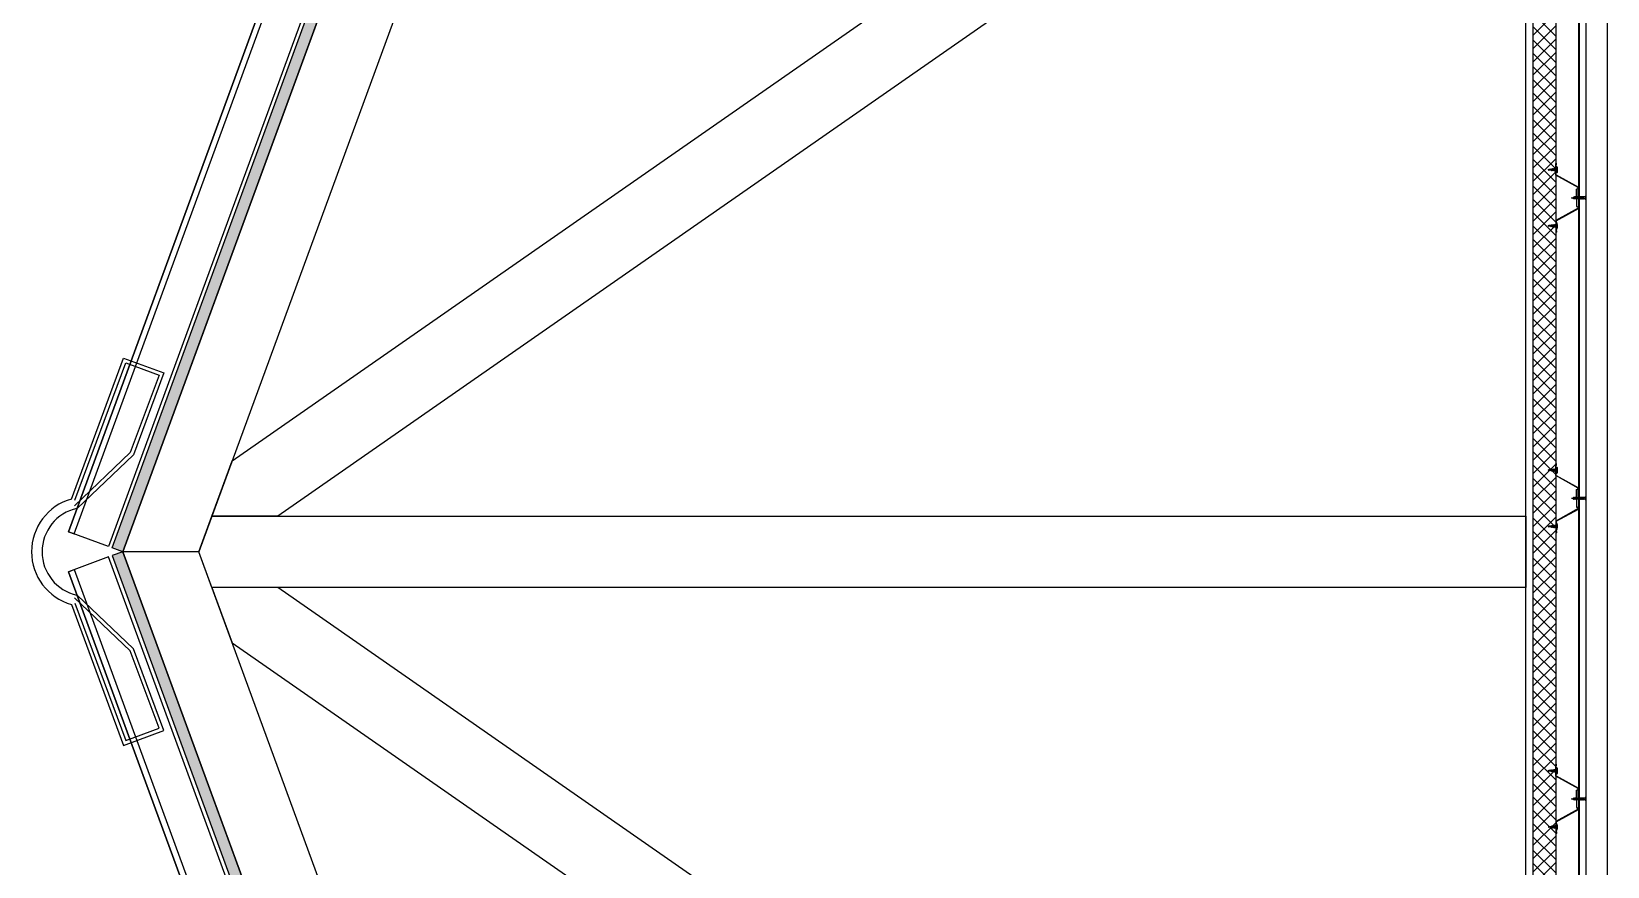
# Model space of a CAD drawing. Header units: inches. Extents: x 203 to 1065, y -1127 to 921.
# Drawn here: x 403.847 to 405.943, y 844.786 to 845.898 of the extents above; entities that cross this region are included whole.
import ezdxf

# ---------------------------------------------------------------- set-up
doc = ezdxf.new("R2010")
doc.units = ezdxf.units.IN
doc.header["$MEASUREMENT"] = 0
doc.linetypes.add('CONTINUA', pattern=[0])
for name, color, linetype in [('CORTE MUROS', 4, 'CONTINUA'), ('CORTE PERFILES Y CERCHA', 3, 'CONTINUA'), ('CORTE PROY', 8, 'CONTINUA')]:
    doc.layers.add(name, color=color, linetype=linetype)
pattern_1 = [(135.1236939, (402.78324, 403.405945), (-0.00440986616, -0.004428948005), []), (225.1236939, (402.78324, 403.405945), (-0.00439078432, -0.01326776217), [0.015625, -0.009375])]

msp = doc.modelspace()

# ---------------------------------------------------------------- hatches: boundary and pattern name
at = {"layer": 'CORTE MUROS', "ltscale": 0.5}
h = msp.add_hatch(dxfattribs=at)
h.set_pattern_fill('ANSI38', color=252, scale=0.05, angle=90.1237, style=0)
h.set_pattern_definition(pattern_1)
h.paths.add_polyline_path([(403.9681, 845.2051), (403.954, 845.2103), (405.883, 850.4746), (405.8971, 850.4694)])
h = msp.add_hatch(dxfattribs=at)
h.set_pattern_fill('ANSI38', color=252, scale=0.05, angle=90.1237, style=0)
h.set_pattern_definition(pattern_1)
h.paths.add_polyline_path([(403.9681, 845.2051), (403.954, 845.2), (405.883, 839.9356), (405.897, 839.9408)])
at = {"layer": 'CORTE PERFILES Y CERCHA', "ltscale": 0.5}
h = msp.add_hatch(dxfattribs=at)
h.set_pattern_fill('_USER', color=251, scale=0.0125, angle=135, style=0, double=1, pattern_type=0)
h.set_pattern_definition([(135, (377.291917, 560.07682), (-0.00883883476, -0.00883883476), []), (225, (377.291917, 560.07682), (0.00883883476, -0.00883883476), [])])
h.paths.add_polyline_path([(405.8447, 840.1111), (405.8447, 850.2991), (405.8747, 850.2991), (405.8747, 840.1111)])

# ---------------------------------------------------------------- linework, layer by layer
at = {"layer": 'CORTE MUROS'}
for points in [[(403.8958, 845.2316), (405.8625, 850.5988), (405.916, 850.5792), (403.9493, 845.212)], [(405.8625, 850.5988), (403.8958, 845.2316), (403.9033, 845.2289), (405.87, 850.5961)], [(403.8958, 845.1786), (405.8625, 839.8114), (405.916, 839.831), (403.9493, 845.1982)], [(405.8625, 839.8114), (403.8958, 845.1786), (403.9033, 845.1814), (405.87, 839.8142)]]:
    msp.add_lwpolyline(points, close=True, dxfattribs=at)
for points in [[(403.9681, 845.2051), (403.954, 845.2103), (405.883, 850.4746), (405.8971, 850.4694), (403.9681, 845.2051)], [(403.8998, 845.2753), (403.9693, 845.4629), (404.0228, 845.4431), (403.9824, 845.3343), (403.9075, 845.2628)], [(403.9044, 845.2736), (403.9723, 845.4565), (404.0164, 845.4402), (403.9781, 845.3371), (403.9041, 845.2664)], [(403.9681, 845.2051), (403.954, 845.2), (405.883, 839.9356), (405.8971, 839.9408), (403.9681, 845.2051)], [(403.8998, 845.1349), (403.9693, 844.9473), (404.0228, 844.9671), (403.9824, 845.076), (403.9075, 845.1474)], [(403.9044, 845.1367), (403.9723, 844.9537), (404.0164, 844.9701), (403.9781, 845.0732), (403.9041, 845.1438)]]:
    msp.add_lwpolyline(points, dxfattribs=at)
for radius, start, end in [(0.073, 105.9239, 254.0761), (0.059, 102.3006, 257.6994)]:
    msp.add_arc((403.9198, 845.2051), radius, start, end, dxfattribs=at)
at = {"layer": 'CORTE PERFILES Y CERCHA', "color": 2}
for p, q in [((405.9047, 850.2154), (405.9047, 840.1948)), ((405.9057, 850.2154), (405.9057, 840.1948)), ((405.9147, 850.2154), (405.9147, 840.1948))]:
    msp.add_line(p, q, dxfattribs=at)
at = {"layer": 'CORTE PERFILES Y CERCHA'}
for p, q in [((405.8747, 845.7151), (405.8747, 845.722)), ((405.8751, 845.7151), (405.8751, 845.722)), ((405.8751, 845.722), (405.8752, 845.722)), ((405.8752, 845.7201), (405.8752, 845.722)), ((405.8756, 845.7201), (405.8756, 845.722)), ((405.8682, 845.7143), (405.8644, 845.7135)), ((405.8644, 845.7135), (405.8652, 845.714)), ((405.8652, 845.7135), (405.8644, 845.7135)), ((405.8644, 845.7135), (405.8652, 845.7131)), ((405.8682, 845.7143), (405.8652, 845.714)), ((405.8652, 845.7131), (405.8652, 845.7135)), ((405.8686, 845.7128), (405.8652, 845.7131)), ((405.8686, 845.7147), (405.8682, 845.7143)), ((405.8682, 845.7143), (405.8686, 845.7128)), ((405.8686, 845.7147), (405.8691, 845.7144)), ((405.869, 845.7124), (405.8686, 845.7147)), ((405.869, 845.7124), (405.8686, 845.7128)), ((405.869, 845.7124), (405.8695, 845.7126)), ((405.8699, 845.7145), (405.8691, 845.7144)), ((405.8691, 845.7144), (405.8695, 845.7126)), ((405.8704, 845.7125), (405.8695, 845.7126)), ((405.8703, 845.715), (405.8699, 845.7145)), ((405.8699, 845.7145), (405.8704, 845.7125)), ((405.8703, 845.715), (405.8708, 845.7146)), ((405.8709, 845.7121), (405.8703, 845.715)), ((405.8709, 845.7121), (405.8704, 845.7125)), ((405.8717, 845.7147), (405.8708, 845.7146)), ((405.8708, 845.7146), (405.8713, 845.7124)), ((405.8709, 845.7121), (405.8713, 845.7124)), ((405.8723, 845.7123), (405.8713, 845.7124)), ((405.8721, 845.7153), (405.8717, 845.7147)), ((405.8717, 845.7147), (405.8723, 845.7123)), ((405.8721, 845.7153), (405.8726, 845.7148)), ((405.8727, 845.7118), (405.8721, 845.7153)), ((405.8727, 845.7118), (405.8723, 845.7123)), ((405.8735, 845.7149), (405.8726, 845.7148)), ((405.8726, 845.7148), (405.8732, 845.7122)), ((405.8727, 845.7118), (405.8732, 845.7122)), ((405.8742, 845.7121), (405.8732, 845.7122)), ((405.8739, 845.7155), (405.8735, 845.7149)), ((405.8735, 845.7149), (405.8742, 845.7121)), ((405.8739, 845.7155), (405.8744, 845.715)), ((405.8747, 845.7115), (405.8739, 845.7155)), ((405.8747, 845.7115), (405.8742, 845.7121)), ((405.8751, 845.7151), (405.8744, 845.715)), ((405.8744, 845.715), (405.8751, 845.712)), ((405.8747, 845.7115), (405.8751, 845.712)), ((405.8747, 845.7065), (405.8747, 845.7116)), ((405.8756, 845.717), (405.8751, 845.7165)), ((405.8751, 845.7105), (405.8751, 845.7165)), ((405.8751, 845.7151), (405.8751, 845.712)), ((405.8751, 845.7068), (405.8751, 845.712)), ((405.8756, 845.7101), (405.8751, 845.7105)), ((405.8752, 845.7201), (405.8756, 845.7201)), ((405.8756, 845.7171), (405.8756, 845.71)), ((405.8756, 845.717), (405.8756, 845.7101)), ((405.8764, 845.7171), (405.8764, 845.71)), ((405.8769, 845.7135), (405.8764, 845.7135)), ((405.8978, 845.6754), (405.8954, 845.6762)), ((405.8978, 845.6754), (405.8982, 845.6771)), ((405.8981, 845.6751), (405.8978, 845.6754)), ((405.8985, 845.6775), (405.8981, 845.6751)), ((405.8981, 845.6751), (405.8984, 845.6752)), ((405.8985, 845.6775), (405.8982, 845.6771)), ((405.8984, 845.6752), (405.8989, 845.6771)), ((405.899, 845.675), (405.8984, 845.6752)), ((405.8985, 845.6775), (405.8989, 845.6771)), ((405.8996, 845.6773), (405.8989, 845.6771)), ((405.899, 845.675), (405.8996, 845.6773)), ((405.8994, 845.6747), (405.899, 845.675)), ((405.8999, 845.6777), (405.8994, 845.6747)), ((405.8994, 845.6747), (405.8997, 845.675)), ((405.8999, 845.6777), (405.8996, 845.6773)), ((405.8997, 845.675), (405.9002, 845.6773)), ((405.9004, 845.675), (405.8997, 845.675)), ((405.8999, 845.6777), (405.9003, 845.6773)), ((405.9009, 845.6773), (405.9002, 845.6773)), ((405.9004, 845.675), (405.9009, 845.6773)), ((405.9007, 845.6747), (405.9004, 845.675)), ((405.9013, 845.6777), (405.9007, 845.6747)), ((405.9007, 845.6747), (405.901, 845.675)), ((405.9013, 845.6777), (405.9009, 845.6773)), ((405.901, 845.675), (405.9016, 845.6773)), ((405.9017, 845.675), (405.901, 845.675)), ((405.9013, 845.6777), (405.9016, 845.6773)), ((405.9023, 845.6773), (405.9016, 845.6773)), ((405.9017, 845.675), (405.9023, 845.6773)), ((405.902, 845.6747), (405.9017, 845.675)), ((405.9026, 845.6777), (405.902, 845.6747)), ((405.902, 845.6747), (405.9024, 845.675)), ((405.9026, 845.6777), (405.9023, 845.6773)), ((405.9024, 845.675), (405.9029, 845.6773)), ((405.9031, 845.675), (405.9024, 845.675)), ((405.9026, 845.6777), (405.9029, 845.6773)), ((405.9036, 845.6773), (405.9029, 845.6773)), ((405.9031, 845.675), (405.9036, 845.6773)), ((405.9034, 845.6747), (405.9031, 845.675)), ((405.904, 845.6777), (405.9034, 845.6747)), ((405.9034, 845.6747), (405.9037, 845.675)), ((405.904, 845.6777), (405.9036, 845.6773)), ((405.9037, 845.675), (405.9043, 845.6773)), ((405.9044, 845.675), (405.9037, 845.675)), ((405.904, 845.6777), (405.9043, 845.6773)), ((405.905, 845.6773), (405.9043, 845.6773)), ((405.9044, 845.675), (405.905, 845.6773)), ((405.9047, 845.6747), (405.9044, 845.675)), ((405.9053, 845.6777), (405.9047, 845.6747)), ((405.9047, 845.6747), (405.9051, 845.675)), ((405.9053, 845.6777), (405.905, 845.6773)), ((405.9051, 845.675), (405.9056, 845.6773)), ((405.9058, 845.675), (405.9051, 845.675)), ((405.9053, 845.6777), (405.9056, 845.6773)), ((405.9064, 845.6773), (405.9056, 845.6773)), ((405.9064, 845.6773), (405.9056, 845.6773)), ((405.9058, 845.675), (405.9064, 845.6773)), ((405.9058, 845.675), (405.9064, 845.6773)), ((405.9061, 845.6747), (405.9058, 845.675)), ((405.9067, 845.6777), (405.9061, 845.6747)), ((405.9061, 845.6747), (405.9065, 845.675)), ((405.9067, 845.6777), (405.9064, 845.6773)), ((405.9065, 845.675), (405.907, 845.6773)), ((405.9072, 845.675), (405.9065, 845.675)), ((405.9067, 845.6777), (405.907, 845.6773)), ((405.9077, 845.6773), (405.907, 845.6773)), ((405.9072, 845.675), (405.9077, 845.6773)), ((405.9072, 845.675), (405.9077, 845.6773)), ((405.9072, 845.675), (405.9077, 845.6773)), ((405.9075, 845.6747), (405.9072, 845.675)), ((405.9081, 845.6777), (405.9075, 845.6747)), ((405.9075, 845.6747), (405.9078, 845.675)), ((405.9081, 845.6777), (405.9077, 845.6773)), ((405.9078, 845.675), (405.9084, 845.6773)), ((405.9085, 845.675), (405.9078, 845.675)), ((405.9081, 845.6777), (405.9084, 845.6773)), ((405.9091, 845.6773), (405.9084, 845.6773)), ((405.9085, 845.675), (405.9091, 845.6773)), ((405.9085, 845.675), (405.9091, 845.6773)), ((405.9085, 845.675), (405.9091, 845.6773)), ((405.9088, 845.6747), (405.9085, 845.675)), ((405.9094, 845.6777), (405.9088, 845.6747)), ((405.9088, 845.6747), (405.9092, 845.675)), ((405.9094, 845.6777), (405.9091, 845.6773)), ((405.9092, 845.675), (405.9097, 845.6773)), ((405.9098, 845.675), (405.9092, 845.675)), ((405.9094, 845.6777), (405.9097, 845.6773)), ((405.9104, 845.6773), (405.9097, 845.6773)), ((405.9098, 845.675), (405.9104, 845.6773)), ((405.9102, 845.6747), (405.9098, 845.675)), ((405.9107, 845.6777), (405.9102, 845.6747)), ((405.9102, 845.6747), (405.9105, 845.675)), ((405.9107, 845.6777), (405.9104, 845.6773)), ((405.9107, 845.6777), (405.9104, 845.6773)), ((405.9105, 845.675), (405.9111, 845.6773)), ((405.9112, 845.675), (405.9105, 845.675)), ((405.9107, 845.6777), (405.9111, 845.6773)), ((405.9107, 845.6777), (405.9111, 845.6773)), ((405.9118, 845.6773), (405.9111, 845.6773)), ((405.9112, 845.675), (405.9118, 845.6773)), ((405.9115, 845.6747), (405.9112, 845.675)), ((405.9121, 845.6777), (405.9115, 845.6747)), ((405.9115, 845.6747), (405.9119, 845.675)), ((405.9121, 845.6777), (405.9118, 845.6773)), ((405.9121, 845.6777), (405.9118, 845.6773)), ((405.9119, 845.675), (405.9124, 845.6773)), ((405.9124, 845.675), (405.9119, 845.675)), ((405.9131, 845.675), (405.9119, 845.675)), ((405.9121, 845.6777), (405.9124, 845.6773)), ((405.9121, 845.6777), (405.9124, 845.6773)), ((405.913, 845.6773), (405.9124, 845.6773)), ((405.9131, 845.6773), (405.9124, 845.6773)), ((405.9147, 845.6788), (405.9131, 845.6773)), ((405.9147, 845.6736), (405.9131, 845.675)), ((405.9147, 845.6762), (405.9143, 845.6762)), ((405.9147, 845.6736), (405.9147, 845.6788)), ((405.8644, 845.6388), (405.8652, 845.6392)), ((405.8652, 845.6388), (405.8644, 845.6388)), ((405.8644, 845.6388), (405.8652, 845.6384)), ((405.8682, 845.638), (405.8644, 845.6388)), ((405.8686, 845.6396), (405.8652, 845.6392)), ((405.8652, 845.6392), (405.8652, 845.6388)), ((405.8682, 845.638), (405.8652, 845.6384)), ((405.8682, 845.638), (405.8686, 845.6396)), ((405.8686, 845.6377), (405.8682, 845.638)), ((405.869, 845.6399), (405.8686, 845.6377)), ((405.869, 845.6399), (405.8686, 845.6396)), ((405.8686, 845.6377), (405.8691, 845.6379)), ((405.869, 845.6399), (405.8695, 845.6397)), ((405.8691, 845.6379), (405.8695, 845.6397)), ((405.8699, 845.6378), (405.8691, 845.6379)), ((405.8704, 845.6398), (405.8695, 845.6397)), ((405.8699, 845.6378), (405.8704, 845.6398)), ((405.8703, 845.6374), (405.8699, 845.6378)), ((405.8709, 845.6402), (405.8703, 845.6374)), ((405.8703, 845.6374), (405.8708, 845.6377)), ((405.8709, 845.6402), (405.8704, 845.6398)), ((405.8708, 845.6377), (405.8713, 845.6399)), ((405.8717, 845.6376), (405.8708, 845.6377)), ((405.8709, 845.6402), (405.8713, 845.6399)), ((405.8723, 845.64), (405.8713, 845.6399)), ((405.8717, 845.6376), (405.8723, 845.64)), ((405.8721, 845.6371), (405.8717, 845.6376)), ((405.8727, 845.6405), (405.8721, 845.6371)), ((405.8721, 845.6371), (405.8726, 845.6375)), ((405.8727, 845.6405), (405.8723, 845.64)), ((405.8726, 845.6375), (405.8732, 845.6401)), ((405.8735, 845.6374), (405.8726, 845.6375)), ((405.8727, 845.6405), (405.8732, 845.6401)), ((405.8742, 845.6402), (405.8732, 845.6401)), ((405.8735, 845.6374), (405.8742, 845.6402)), ((405.8739, 845.6368), (405.8735, 845.6374)), ((405.8747, 845.6408), (405.8739, 845.6368)), ((405.8739, 845.6368), (405.8744, 845.6373)), ((405.8747, 845.6408), (405.8742, 845.6402)), ((405.8744, 845.6373), (405.8751, 845.6403)), ((405.8751, 845.6372), (405.8744, 845.6373)), ((405.8747, 845.6459), (405.8747, 845.6407)), ((405.8747, 845.6408), (405.8751, 845.6403)), ((405.8747, 845.6373), (405.8747, 845.6303)), ((405.8751, 845.6456), (405.8751, 845.6403)), ((405.8756, 845.6422), (405.8751, 845.6418)), ((405.8751, 845.6418), (405.8751, 845.6403)), ((405.8751, 845.6372), (405.8751, 845.6403)), ((405.8751, 845.6372), (405.8751, 845.6303)), ((405.8751, 845.6372), (405.8751, 845.6358)), ((405.8756, 845.6352), (405.8756, 845.6423)), ((405.8756, 845.6353), (405.8756, 845.6422)), ((405.8764, 845.6352), (405.8764, 845.6423)), ((405.8769, 845.6388), (405.8764, 845.6388)), ((405.8756, 845.6353), (405.8751, 845.6358)), ((405.8751, 845.6303), (405.8752, 845.6303)), ((405.8752, 845.6322), (405.8752, 845.6303)), ((405.8752, 845.6322), (405.8756, 845.6322)), ((405.8756, 845.6322), (405.8756, 845.6303)), ((405.8682, 845.3143), (405.8644, 845.3135)), ((405.8644, 845.3135), (405.8652, 845.314)), ((405.8652, 845.3135), (405.8644, 845.3135)), ((405.8644, 845.3135), (405.8652, 845.3131)), ((405.8682, 845.3143), (405.8652, 845.314)), ((405.8652, 845.3131), (405.8652, 845.3135)), ((405.8686, 845.3128), (405.8652, 845.3131)), ((405.8686, 845.3147), (405.8682, 845.3143)), ((405.8682, 845.3143), (405.8686, 845.3128)), ((405.8686, 845.3147), (405.8691, 845.3144)), ((405.869, 845.3124), (405.8686, 845.3147)), ((405.869, 845.3124), (405.8686, 845.3128)), ((405.869, 845.3124), (405.8695, 845.3126)), ((405.8699, 845.3145), (405.8691, 845.3144)), ((405.8691, 845.3144), (405.8695, 845.3126)), ((405.8704, 845.3125), (405.8695, 845.3126)), ((405.8703, 845.315), (405.8699, 845.3145)), ((405.8699, 845.3145), (405.8704, 845.3125)), ((405.8703, 845.315), (405.8708, 845.3146)), ((405.8709, 845.3121), (405.8703, 845.315)), ((405.8709, 845.3121), (405.8704, 845.3125)), ((405.8717, 845.3147), (405.8708, 845.3146)), ((405.8708, 845.3146), (405.8713, 845.3124)), ((405.8709, 845.3121), (405.8713, 845.3124)), ((405.8723, 845.3123), (405.8713, 845.3124)), ((405.8721, 845.3153), (405.8717, 845.3147)), ((405.8717, 845.3147), (405.8723, 845.3123)), ((405.8721, 845.3153), (405.8726, 845.3148)), ((405.8727, 845.3118), (405.8721, 845.3153)), ((405.8727, 845.3118), (405.8723, 845.3123)), ((405.8735, 845.3149), (405.8726, 845.3148)), ((405.8726, 845.3148), (405.8732, 845.3122)), ((405.8727, 845.3118), (405.8732, 845.3122)), ((405.8742, 845.3121), (405.8732, 845.3122)), ((405.8739, 845.3155), (405.8735, 845.3149)), ((405.8735, 845.3149), (405.8742, 845.3121)), ((405.8739, 845.3155), (405.8744, 845.315)), ((405.8747, 845.3115), (405.8739, 845.3155)), ((405.8747, 845.3115), (405.8742, 845.3121)), ((405.8751, 845.3151), (405.8744, 845.315)), ((405.8744, 845.315), (405.8751, 845.312)), ((405.8747, 845.3151), (405.8747, 845.322)), ((405.8747, 845.3115), (405.8751, 845.312)), ((405.8747, 845.3065), (405.8747, 845.3116)), ((405.8751, 845.3151), (405.8751, 845.322)), ((405.8751, 845.322), (405.8752, 845.322)), ((405.8756, 845.317), (405.8751, 845.3165)), ((405.8751, 845.3105), (405.8751, 845.3165)), ((405.8751, 845.3151), (405.8751, 845.312)), ((405.8751, 845.3068), (405.8751, 845.312)), ((405.8756, 845.3101), (405.8751, 845.3105)), ((405.8752, 845.3201), (405.8752, 845.322)), ((405.8752, 845.3201), (405.8756, 845.3201)), ((405.8756, 845.3201), (405.8756, 845.322)), ((405.8756, 845.3171), (405.8756, 845.31)), ((405.8756, 845.317), (405.8756, 845.3101)), ((405.8764, 845.3171), (405.8764, 845.31)), ((405.8769, 845.3135), (405.8764, 845.3135)), ((405.8978, 845.2754), (405.8954, 845.2762)), ((405.8978, 845.2754), (405.8982, 845.2771)), ((405.8981, 845.2751), (405.8978, 845.2754)), ((405.8985, 845.2775), (405.8981, 845.2751)), ((405.8981, 845.2751), (405.8984, 845.2752)), ((405.8985, 845.2775), (405.8982, 845.2771)), ((405.8984, 845.2752), (405.8989, 845.2771)), ((405.899, 845.275), (405.8984, 845.2752)), ((405.8985, 845.2775), (405.8989, 845.2771)), ((405.8996, 845.2773), (405.8989, 845.2771)), ((405.899, 845.275), (405.8996, 845.2773)), ((405.8994, 845.2747), (405.899, 845.275)), ((405.8999, 845.2777), (405.8994, 845.2747)), ((405.8994, 845.2747), (405.8997, 845.275)), ((405.8999, 845.2777), (405.8996, 845.2773)), ((405.8997, 845.275), (405.9002, 845.2773)), ((405.9004, 845.275), (405.8997, 845.275)), ((405.8999, 845.2777), (405.9003, 845.2773)), ((405.9009, 845.2773), (405.9002, 845.2773)), ((405.9004, 845.275), (405.9009, 845.2773)), ((405.9007, 845.2747), (405.9004, 845.275)), ((405.9013, 845.2777), (405.9007, 845.2747)), ((405.9007, 845.2747), (405.901, 845.275)), ((405.9013, 845.2777), (405.9009, 845.2773)), ((405.901, 845.275), (405.9016, 845.2773)), ((405.9017, 845.275), (405.901, 845.275)), ((405.9013, 845.2777), (405.9016, 845.2773)), ((405.9023, 845.2773), (405.9016, 845.2773)), ((405.9017, 845.275), (405.9023, 845.2773)), ((405.902, 845.2747), (405.9017, 845.275)), ((405.9026, 845.2777), (405.902, 845.2747)), ((405.902, 845.2747), (405.9024, 845.275)), ((405.9026, 845.2777), (405.9023, 845.2773)), ((405.9024, 845.275), (405.9029, 845.2773)), ((405.9031, 845.275), (405.9024, 845.275)), ((405.9026, 845.2777), (405.9029, 845.2773)), ((405.9036, 845.2773), (405.9029, 845.2773)), ((405.9031, 845.275), (405.9036, 845.2773)), ((405.9034, 845.2747), (405.9031, 845.275)), ((405.904, 845.2777), (405.9034, 845.2747)), ((405.9034, 845.2747), (405.9037, 845.275)), ((405.904, 845.2777), (405.9036, 845.2773)), ((405.9037, 845.275), (405.9043, 845.2773)), ((405.9044, 845.275), (405.9037, 845.275)), ((405.904, 845.2777), (405.9043, 845.2773)), ((405.905, 845.2773), (405.9043, 845.2773)), ((405.9044, 845.275), (405.905, 845.2773)), ((405.9047, 845.2747), (405.9044, 845.275)), ((405.9053, 845.2777), (405.9047, 845.2747)), ((405.9047, 845.2747), (405.9051, 845.275)), ((405.9053, 845.2777), (405.905, 845.2773)), ((405.9051, 845.275), (405.9056, 845.2773)), ((405.9058, 845.275), (405.9051, 845.275)), ((405.9053, 845.2777), (405.9056, 845.2773)), ((405.9064, 845.2773), (405.9056, 845.2773)), ((405.9064, 845.2773), (405.9056, 845.2773)), ((405.9058, 845.275), (405.9064, 845.2773)), ((405.9058, 845.275), (405.9064, 845.2773)), ((405.9061, 845.2747), (405.9058, 845.275)), ((405.9067, 845.2777), (405.9061, 845.2747)), ((405.9061, 845.2747), (405.9065, 845.275)), ((405.9067, 845.2777), (405.9064, 845.2773)), ((405.9065, 845.275), (405.907, 845.2773)), ((405.9072, 845.275), (405.9065, 845.275)), ((405.9067, 845.2777), (405.907, 845.2773)), ((405.9077, 845.2773), (405.907, 845.2773)), ((405.9072, 845.275), (405.9077, 845.2773)), ((405.9072, 845.275), (405.9077, 845.2773)), ((405.9072, 845.275), (405.9077, 845.2773)), ((405.9075, 845.2747), (405.9072, 845.275)), ((405.9081, 845.2777), (405.9075, 845.2747)), ((405.9075, 845.2747), (405.9078, 845.275)), ((405.9081, 845.2777), (405.9077, 845.2773)), ((405.9078, 845.275), (405.9084, 845.2773)), ((405.9085, 845.275), (405.9078, 845.275)), ((405.9081, 845.2777), (405.9084, 845.2773)), ((405.9091, 845.2773), (405.9084, 845.2773)), ((405.9085, 845.275), (405.9091, 845.2773)), ((405.9085, 845.275), (405.9091, 845.2773)), ((405.9085, 845.275), (405.9091, 845.2773)), ((405.9088, 845.2747), (405.9085, 845.275)), ((405.9094, 845.2777), (405.9088, 845.2747)), ((405.9088, 845.2747), (405.9092, 845.275)), ((405.9094, 845.2777), (405.9091, 845.2773)), ((405.9092, 845.275), (405.9097, 845.2773)), ((405.9098, 845.275), (405.9092, 845.275)), ((405.9094, 845.2777), (405.9097, 845.2773)), ((405.9104, 845.2773), (405.9097, 845.2773)), ((405.9098, 845.275), (405.9104, 845.2773)), ((405.9102, 845.2747), (405.9098, 845.275)), ((405.9107, 845.2777), (405.9102, 845.2747)), ((405.9102, 845.2747), (405.9105, 845.275)), ((405.9107, 845.2777), (405.9104, 845.2773)), ((405.9107, 845.2777), (405.9104, 845.2773)), ((405.9105, 845.275), (405.9111, 845.2773)), ((405.9112, 845.275), (405.9105, 845.275)), ((405.9107, 845.2777), (405.9111, 845.2773)), ((405.9107, 845.2777), (405.9111, 845.2773)), ((405.9118, 845.2773), (405.9111, 845.2773)), ((405.9112, 845.275), (405.9118, 845.2773)), ((405.9115, 845.2747), (405.9112, 845.275)), ((405.9121, 845.2777), (405.9115, 845.2747)), ((405.9115, 845.2747), (405.9119, 845.275)), ((405.9121, 845.2777), (405.9118, 845.2773)), ((405.9121, 845.2777), (405.9118, 845.2773)), ((405.9119, 845.275), (405.9124, 845.2773)), ((405.9124, 845.275), (405.9119, 845.275)), ((405.9131, 845.275), (405.9119, 845.275)), ((405.9121, 845.2777), (405.9124, 845.2773)), ((405.9121, 845.2777), (405.9124, 845.2773)), ((405.913, 845.2773), (405.9124, 845.2773)), ((405.9131, 845.2773), (405.9124, 845.2773)), ((405.9147, 845.2788), (405.9131, 845.2773)), ((405.9147, 845.2736), (405.9131, 845.275)), ((405.9147, 845.2762), (405.9143, 845.2762)), ((405.9147, 845.2736), (405.9147, 845.2788)), ((405.8644, 845.2388), (405.8652, 845.2392)), ((405.8652, 845.2388), (405.8644, 845.2388)), ((405.8644, 845.2388), (405.8652, 845.2384)), ((405.8682, 845.238), (405.8644, 845.2388)), ((405.8686, 845.2396), (405.8652, 845.2392)), ((405.8652, 845.2392), (405.8652, 845.2388)), ((405.8682, 845.238), (405.8686, 845.2396)), ((405.869, 845.2399), (405.8686, 845.2377)), ((405.869, 845.2399), (405.8686, 845.2396)), ((405.869, 845.2399), (405.8695, 845.2397)), ((405.8691, 845.2379), (405.8695, 845.2397)), ((405.8704, 845.2398), (405.8695, 845.2397)), ((405.8699, 845.2378), (405.8704, 845.2398)), ((405.8709, 845.2402), (405.8703, 845.2374)), ((405.8709, 845.2402), (405.8704, 845.2398)), ((405.8708, 845.2377), (405.8713, 845.2399)), ((405.8709, 845.2402), (405.8713, 845.2399)), ((405.8723, 845.24), (405.8713, 845.2399)), ((405.8717, 845.2376), (405.8723, 845.24)), ((405.8727, 845.2405), (405.8721, 845.2371)), ((405.8727, 845.2405), (405.8723, 845.24)), ((405.8726, 845.2375), (405.8732, 845.2401)), ((405.8727, 845.2405), (405.8732, 845.2401)), ((405.8742, 845.2402), (405.8732, 845.2401)), ((405.8735, 845.2374), (405.8742, 845.2402)), ((405.8747, 845.2408), (405.8739, 845.2368)), ((405.8747, 845.2408), (405.8742, 845.2402)), ((405.8744, 845.2373), (405.8751, 845.2403)), ((405.8747, 845.2459), (405.8747, 845.2407)), ((405.8747, 845.2408), (405.8751, 845.2403)), ((405.8751, 845.2456), (405.8751, 845.2403)), ((405.8756, 845.2422), (405.8751, 845.2418)), ((405.8751, 845.2418), (405.8751, 845.2403)), ((405.8751, 845.2372), (405.8751, 845.2403)), ((405.8756, 845.2352), (405.8756, 845.2423)), ((405.8756, 845.2353), (405.8756, 845.2422)), ((405.8764, 845.2352), (405.8764, 845.2423)), ((405.8769, 845.2388), (405.8764, 845.2388)), ((405.8682, 845.238), (405.8652, 845.2384)), ((405.8686, 845.2377), (405.8682, 845.238)), ((405.8686, 845.2377), (405.8691, 845.2379)), ((405.8699, 845.2378), (405.8691, 845.2379)), ((405.8703, 845.2374), (405.8699, 845.2378)), ((405.8703, 845.2374), (405.8708, 845.2377)), ((405.8717, 845.2376), (405.8708, 845.2377)), ((405.8721, 845.2371), (405.8717, 845.2376)), ((405.8721, 845.2371), (405.8726, 845.2375)), ((405.8735, 845.2374), (405.8726, 845.2375)), ((405.8739, 845.2368), (405.8735, 845.2374)), ((405.8739, 845.2368), (405.8744, 845.2373)), ((405.8751, 845.2372), (405.8744, 845.2373)), ((405.8747, 845.2373), (405.8747, 845.2303)), ((405.8751, 845.2372), (405.8751, 845.2303)), ((405.8751, 845.2372), (405.8751, 845.2358)), ((405.8756, 845.2353), (405.8751, 845.2358)), ((405.8751, 845.2303), (405.8752, 845.2303)), ((405.8752, 845.2322), (405.8752, 845.2303)), ((405.8752, 845.2322), (405.8756, 845.2322)), ((405.8756, 845.2322), (405.8756, 845.2303)), ((405.8682, 844.9143), (405.8644, 844.9135)), ((405.8644, 844.9135), (405.8652, 844.914)), ((405.8652, 844.9135), (405.8644, 844.9135)), ((405.8644, 844.9135), (405.8652, 844.9131)), ((405.8682, 844.9143), (405.8652, 844.914)), ((405.8652, 844.9131), (405.8652, 844.9135)), ((405.8686, 844.9128), (405.8652, 844.9131)), ((405.8686, 844.9147), (405.8682, 844.9143)), ((405.8682, 844.9143), (405.8686, 844.9128)), ((405.8686, 844.9147), (405.8691, 844.9144)), ((405.869, 844.9124), (405.8686, 844.9147)), ((405.869, 844.9124), (405.8686, 844.9128)), ((405.869, 844.9124), (405.8695, 844.9126)), ((405.8699, 844.9145), (405.8691, 844.9144)), ((405.8691, 844.9144), (405.8695, 844.9126)), ((405.8704, 844.9125), (405.8695, 844.9126)), ((405.8703, 844.915), (405.8699, 844.9145)), ((405.8699, 844.9145), (405.8704, 844.9125)), ((405.8703, 844.915), (405.8708, 844.9146)), ((405.8709, 844.9121), (405.8703, 844.915)), ((405.8709, 844.9121), (405.8704, 844.9125)), ((405.8717, 844.9147), (405.8708, 844.9146)), ((405.8708, 844.9146), (405.8713, 844.9124)), ((405.8709, 844.9121), (405.8713, 844.9124)), ((405.8723, 844.9123), (405.8713, 844.9124)), ((405.8721, 844.9153), (405.8717, 844.9147)), ((405.8717, 844.9147), (405.8723, 844.9123)), ((405.8721, 844.9153), (405.8726, 844.9148)), ((405.8727, 844.9118), (405.8721, 844.9153)), ((405.8727, 844.9118), (405.8723, 844.9123)), ((405.8735, 844.9149), (405.8726, 844.9148)), ((405.8726, 844.9148), (405.8732, 844.9122)), ((405.8727, 844.9118), (405.8732, 844.9122)), ((405.8742, 844.9121), (405.8732, 844.9122)), ((405.8739, 844.9155), (405.8735, 844.9149)), ((405.8735, 844.9149), (405.8742, 844.9121)), ((405.8739, 844.9155), (405.8744, 844.915)), ((405.8747, 844.9115), (405.8739, 844.9155)), ((405.8747, 844.9115), (405.8742, 844.9121)), ((405.8751, 844.9151), (405.8744, 844.915)), ((405.8744, 844.915), (405.8751, 844.912)), ((405.8747, 844.9151), (405.8747, 844.922)), ((405.8747, 844.9115), (405.8751, 844.912)), ((405.8747, 844.9065), (405.8747, 844.9116)), ((405.8751, 844.9151), (405.8751, 844.922)), ((405.8751, 844.922), (405.8752, 844.922)), ((405.8756, 844.917), (405.8751, 844.9165)), ((405.8751, 844.9105), (405.8751, 844.9165)), ((405.8751, 844.9151), (405.8751, 844.912)), ((405.8751, 844.9068), (405.8751, 844.912)), ((405.8756, 844.9101), (405.8751, 844.9105)), ((405.8752, 844.9201), (405.8752, 844.922)), ((405.8752, 844.9201), (405.8756, 844.9201)), ((405.8756, 844.9201), (405.8756, 844.922)), ((405.8756, 844.9171), (405.8756, 844.91)), ((405.8756, 844.917), (405.8756, 844.9101)), ((405.8764, 844.9171), (405.8764, 844.91)), ((405.8769, 844.9135), (405.8764, 844.9135)), ((405.8978, 844.8754), (405.8954, 844.8762)), ((405.8978, 844.8754), (405.8982, 844.8771)), ((405.8981, 844.8751), (405.8978, 844.8754)), ((405.8985, 844.8775), (405.8981, 844.8751)), ((405.8981, 844.8751), (405.8984, 844.8752)), ((405.8985, 844.8775), (405.8982, 844.8771)), ((405.8984, 844.8752), (405.8989, 844.8771)), ((405.899, 844.875), (405.8984, 844.8752)), ((405.8985, 844.8775), (405.8989, 844.8771)), ((405.8996, 844.8773), (405.8989, 844.8771)), ((405.899, 844.875), (405.8996, 844.8773)), ((405.8994, 844.8747), (405.899, 844.875)), ((405.8999, 844.8777), (405.8994, 844.8747)), ((405.8994, 844.8747), (405.8997, 844.875)), ((405.8999, 844.8777), (405.8996, 844.8773)), ((405.8997, 844.875), (405.9002, 844.8773)), ((405.9004, 844.875), (405.8997, 844.875)), ((405.8999, 844.8777), (405.9003, 844.8773)), ((405.9009, 844.8773), (405.9002, 844.8773)), ((405.9004, 844.875), (405.9009, 844.8773)), ((405.9007, 844.8747), (405.9004, 844.875)), ((405.9013, 844.8777), (405.9007, 844.8747)), ((405.9007, 844.8747), (405.901, 844.875)), ((405.9013, 844.8777), (405.9009, 844.8773)), ((405.901, 844.875), (405.9016, 844.8773)), ((405.9017, 844.875), (405.901, 844.875)), ((405.9013, 844.8777), (405.9016, 844.8773)), ((405.9023, 844.8773), (405.9016, 844.8773)), ((405.9017, 844.875), (405.9023, 844.8773)), ((405.902, 844.8747), (405.9017, 844.875)), ((405.9026, 844.8777), (405.902, 844.8747)), ((405.902, 844.8747), (405.9024, 844.875)), ((405.9026, 844.8777), (405.9023, 844.8773)), ((405.9024, 844.875), (405.9029, 844.8773)), ((405.9031, 844.875), (405.9024, 844.875)), ((405.9026, 844.8777), (405.9029, 844.8773)), ((405.9036, 844.8773), (405.9029, 844.8773)), ((405.9031, 844.875), (405.9036, 844.8773)), ((405.9034, 844.8747), (405.9031, 844.875)), ((405.904, 844.8777), (405.9034, 844.8747)), ((405.9034, 844.8747), (405.9037, 844.875)), ((405.904, 844.8777), (405.9036, 844.8773)), ((405.9037, 844.875), (405.9043, 844.8773)), ((405.9044, 844.875), (405.9037, 844.875)), ((405.904, 844.8777), (405.9043, 844.8773)), ((405.905, 844.8773), (405.9043, 844.8773)), ((405.9044, 844.875), (405.905, 844.8773)), ((405.9047, 844.8747), (405.9044, 844.875)), ((405.9053, 844.8777), (405.9047, 844.8747)), ((405.9047, 844.8747), (405.9051, 844.875)), ((405.9053, 844.8777), (405.905, 844.8773)), ((405.9051, 844.875), (405.9056, 844.8773)), ((405.9058, 844.875), (405.9051, 844.875)), ((405.9053, 844.8777), (405.9056, 844.8773)), ((405.9064, 844.8773), (405.9056, 844.8773)), ((405.9064, 844.8773), (405.9056, 844.8773)), ((405.9058, 844.875), (405.9064, 844.8773)), ((405.9058, 844.875), (405.9064, 844.8773)), ((405.9061, 844.8747), (405.9058, 844.875)), ((405.9067, 844.8777), (405.9061, 844.8747)), ((405.9061, 844.8747), (405.9065, 844.875)), ((405.9067, 844.8777), (405.9064, 844.8773)), ((405.9065, 844.875), (405.907, 844.8773)), ((405.9072, 844.875), (405.9065, 844.875)), ((405.9067, 844.8777), (405.907, 844.8773)), ((405.9077, 844.8773), (405.907, 844.8773)), ((405.9072, 844.875), (405.9077, 844.8773)), ((405.9072, 844.875), (405.9077, 844.8773)), ((405.9072, 844.875), (405.9077, 844.8773)), ((405.9075, 844.8747), (405.9072, 844.875)), ((405.9081, 844.8777), (405.9075, 844.8747)), ((405.9075, 844.8747), (405.9078, 844.875)), ((405.9081, 844.8777), (405.9077, 844.8773)), ((405.9078, 844.875), (405.9084, 844.8773)), ((405.9085, 844.875), (405.9078, 844.875)), ((405.9081, 844.8777), (405.9084, 844.8773)), ((405.9091, 844.8773), (405.9084, 844.8773)), ((405.9085, 844.875), (405.9091, 844.8773)), ((405.9085, 844.875), (405.9091, 844.8773)), ((405.9085, 844.875), (405.9091, 844.8773)), ((405.9088, 844.8747), (405.9085, 844.875)), ((405.9094, 844.8777), (405.9088, 844.8747)), ((405.9088, 844.8747), (405.9092, 844.875)), ((405.9094, 844.8777), (405.9091, 844.8773)), ((405.9092, 844.875), (405.9097, 844.8773)), ((405.9098, 844.875), (405.9092, 844.875)), ((405.9094, 844.8777), (405.9097, 844.8773)), ((405.9104, 844.8773), (405.9097, 844.8773)), ((405.9098, 844.875), (405.9104, 844.8773)), ((405.9102, 844.8747), (405.9098, 844.875)), ((405.9107, 844.8777), (405.9102, 844.8747)), ((405.9102, 844.8747), (405.9105, 844.875)), ((405.9107, 844.8777), (405.9104, 844.8773)), ((405.9107, 844.8777), (405.9104, 844.8773)), ((405.9105, 844.875), (405.9111, 844.8773)), ((405.9112, 844.875), (405.9105, 844.875)), ((405.9107, 844.8777), (405.9111, 844.8773)), ((405.9107, 844.8777), (405.9111, 844.8773)), ((405.9118, 844.8773), (405.9111, 844.8773)), ((405.9112, 844.875), (405.9118, 844.8773)), ((405.9115, 844.8747), (405.9112, 844.875)), ((405.9121, 844.8777), (405.9115, 844.8747)), ((405.9115, 844.8747), (405.9119, 844.875)), ((405.9121, 844.8777), (405.9118, 844.8773)), ((405.9121, 844.8777), (405.9118, 844.8773)), ((405.9119, 844.875), (405.9124, 844.8773)), ((405.9124, 844.875), (405.9119, 844.875)), ((405.9131, 844.875), (405.9119, 844.875)), ((405.9121, 844.8777), (405.9124, 844.8773)), ((405.9121, 844.8777), (405.9124, 844.8773)), ((405.913, 844.8773), (405.9124, 844.8773)), ((405.9131, 844.8773), (405.9124, 844.8773)), ((405.9147, 844.8788), (405.9131, 844.8773)), ((405.9147, 844.8736), (405.9131, 844.875)), ((405.9147, 844.8762), (405.9143, 844.8762)), ((405.9147, 844.8736), (405.9147, 844.8788)), ((405.8727, 844.8405), (405.8721, 844.8371)), ((405.8727, 844.8405), (405.8723, 844.84)), ((405.8727, 844.8405), (405.8732, 844.8401)), ((405.8747, 844.8408), (405.8739, 844.8368)), ((405.8747, 844.8408), (405.8742, 844.8402)), ((405.8744, 844.8373), (405.8751, 844.8403)), ((405.8747, 844.8459), (405.8747, 844.8407)), ((405.8747, 844.8408), (405.8751, 844.8403)), ((405.8751, 844.8456), (405.8751, 844.8403)), ((405.8756, 844.8422), (405.8751, 844.8418)), ((405.8751, 844.8418), (405.8751, 844.8403)), ((405.8751, 844.8372), (405.8751, 844.8403)), ((405.8756, 844.8352), (405.8756, 844.8423)), ((405.8756, 844.8353), (405.8756, 844.8422)), ((405.8764, 844.8352), (405.8764, 844.8423)), ((405.8644, 844.8388), (405.8652, 844.8392)), ((405.8652, 844.8388), (405.8644, 844.8388)), ((405.8644, 844.8388), (405.8652, 844.8384)), ((405.8682, 844.838), (405.8644, 844.8388)), ((405.8686, 844.8396), (405.8652, 844.8392)), ((405.8652, 844.8392), (405.8652, 844.8388)), ((405.8682, 844.838), (405.8652, 844.8384)), ((405.8682, 844.838), (405.8686, 844.8396)), ((405.8686, 844.8377), (405.8682, 844.838)), ((405.869, 844.8399), (405.8686, 844.8377)), ((405.869, 844.8399), (405.8686, 844.8396)), ((405.8686, 844.8377), (405.8691, 844.8379)), ((405.869, 844.8399), (405.8695, 844.8397)), ((405.8691, 844.8379), (405.8695, 844.8397)), ((405.8699, 844.8378), (405.8691, 844.8379)), ((405.8704, 844.8398), (405.8695, 844.8397)), ((405.8699, 844.8378), (405.8704, 844.8398)), ((405.8703, 844.8374), (405.8699, 844.8378)), ((405.8709, 844.8402), (405.8703, 844.8374)), ((405.8703, 844.8374), (405.8708, 844.8377)), ((405.8709, 844.8402), (405.8704, 844.8398)), ((405.8708, 844.8377), (405.8713, 844.8399)), ((405.8717, 844.8376), (405.8708, 844.8377)), ((405.8709, 844.8402), (405.8713, 844.8399)), ((405.8723, 844.84), (405.8713, 844.8399)), ((405.8717, 844.8376), (405.8723, 844.84)), ((405.8721, 844.8371), (405.8717, 844.8376)), ((405.8721, 844.8371), (405.8726, 844.8375)), ((405.8726, 844.8375), (405.8732, 844.8401)), ((405.8735, 844.8374), (405.8726, 844.8375)), ((405.8742, 844.8402), (405.8732, 844.8401)), ((405.8735, 844.8374), (405.8742, 844.8402)), ((405.8739, 844.8368), (405.8735, 844.8374)), ((405.8739, 844.8368), (405.8744, 844.8373)), ((405.8751, 844.8372), (405.8744, 844.8373)), ((405.8747, 844.8373), (405.8747, 844.8303)), ((405.8751, 844.8372), (405.8751, 844.8303)), ((405.8751, 844.8372), (405.8751, 844.8358)), ((405.8756, 844.8353), (405.8751, 844.8358)), ((405.8751, 844.8303), (405.8752, 844.8303)), ((405.8752, 844.8322), (405.8752, 844.8303)), ((405.8752, 844.8322), (405.8756, 844.8322)), ((405.8756, 844.8322), (405.8756, 844.8303)), ((405.8769, 844.8388), (405.8764, 844.8388))]:
    msp.add_line(p, q, dxfattribs=at)
for points in [[(404.0693, 845.2051), (403.9682, 845.2051), (405.8347, 850.2991), (405.8347, 850.023)], [(405.8347, 840.1111), (405.8347, 850.2991), (405.8747, 850.2991), (405.8747, 840.1111)], [(405.7516, 846.4671), (405.8347, 846.4671), (405.8347, 846.4092), (404.1743, 845.2526), (404.0868, 845.2526), (404.1137, 845.3262)], [(405.8347, 845.2526), (405.8347, 845.1576), (404.0868, 845.1576), (404.0693, 845.2051), (404.0868, 845.2526)], [(404.0693, 845.2051), (403.9682, 845.2051), (405.8347, 840.1111), (405.8347, 840.3872)], [(405.7516, 843.9431), (405.8347, 843.9431), (405.8347, 844.001), (404.1743, 845.1576), (404.0868, 845.1576), (404.1137, 845.084)]]:
    msp.add_lwpolyline(points, close=True, dxfattribs=at)
at = {"layer": 'CORTE PERFILES Y CERCHA', "color": 2}
msp.add_lwpolyline([(405.8447, 840.1111), (405.8447, 850.2991), (405.8747, 850.2991), (405.8747, 840.1111)], close=True, dxfattribs=at)
at = {"layer": 'CORTE PERFILES Y CERCHA'}
for points in [[(405.9023, 845.6773), (405.9023, 845.6878), (405.9042, 845.6887), (405.9042, 845.6899), (405.8747, 845.7065)], [(405.8751, 845.7068), (405.9047, 845.6903), (405.9047, 845.6885), (405.9028, 845.6875), (405.9028, 845.6775)], [(405.9023, 845.6747), (405.9023, 845.6645), (405.9042, 845.6636), (405.9042, 845.6625), (405.8747, 845.6459)], [(405.8751, 845.6456), (405.9047, 845.662), (405.9047, 845.6639), (405.9028, 845.6648), (405.9028, 845.675)], [(405.9023, 845.2773), (405.9023, 845.2878), (405.9042, 845.2887), (405.9042, 845.2899), (405.8747, 845.3065)], [(405.8751, 845.3068), (405.9047, 845.2903), (405.9047, 845.2885), (405.9028, 845.2875), (405.9028, 845.2775)], [(405.9023, 845.2747), (405.9023, 845.2645), (405.9042, 845.2636), (405.9042, 845.2625), (405.8747, 845.2459)], [(405.8751, 845.2456), (405.9047, 845.262), (405.9047, 845.2639), (405.9028, 845.2648), (405.9028, 845.275)], [(405.9023, 844.8773), (405.9023, 844.8878), (405.9042, 844.8887), (405.9042, 844.8899), (405.8747, 844.9065)], [(405.8751, 844.9068), (405.9047, 844.8903), (405.9047, 844.8885), (405.9028, 844.8875), (405.9028, 844.8775)], [(405.9023, 844.8747), (405.9023, 844.8645), (405.9042, 844.8636), (405.9042, 844.8625), (405.8747, 844.8459)], [(405.8751, 844.8456), (405.9047, 844.862), (405.9047, 844.8639), (405.9028, 844.8648), (405.9028, 844.875)]]:
    msp.add_lwpolyline(points, dxfattribs=at)
for centre, radius, start, end in [((405.8751, 845.722), 0.000437, 0, 180), ((405.876, 845.7171), 0.000403, 0, 180), ((405.876, 845.71), 0.000403, 180, 0), ((405.8671, 845.7135), 0.00976, 342.0915, 17.9085), ((405.8959, 845.6794), 0.00322, 261.9716, 316.3452), ((405.876, 845.6423), 0.000403, 0, 180), ((405.8671, 845.6388), 0.00976, 342.0915, 17.9085), ((405.8751, 845.6303), 0.000437, 180, 0), ((405.876, 845.6352), 0.000403, 180, 0), ((405.8751, 845.322), 0.000437, 0, 180), ((405.876, 845.3171), 0.000403, 0, 180), ((405.876, 845.31), 0.000403, 180, 0), ((405.8671, 845.3135), 0.00976, 342.0915, 17.9085), ((405.8959, 845.2794), 0.00322, 261.9716, 316.3452), ((405.876, 845.2423), 0.000403, 0, 180), ((405.8671, 845.2388), 0.00976, 342.0915, 17.9085), ((405.8751, 845.2303), 0.000437, 180, 0), ((405.876, 845.2352), 0.000403, 180, 0), ((405.8751, 844.922), 0.000437, 0, 180), ((405.876, 844.9171), 0.000403, 0, 180), ((405.876, 844.91), 0.000403, 180, 0), ((405.8671, 844.9135), 0.00976, 342.0915, 17.9085), ((405.8959, 844.8794), 0.00322, 261.9716, 316.3452), ((405.876, 844.8423), 0.000403, 0, 180), ((405.8671, 844.8388), 0.00976, 342.0915, 17.9085), ((405.8751, 844.8303), 0.000437, 180, 0), ((405.876, 844.8352), 0.000403, 180, 0)]:
    msp.add_arc(centre, radius, start, end, dxfattribs=at)
at = {"layer": 'CORTE PROY', "ltscale": 0.5}
msp.add_line((405.9434, 842.7305), (405.9434, 847.1725), dxfattribs=at)

doc.saveas('drawing.dxf')
